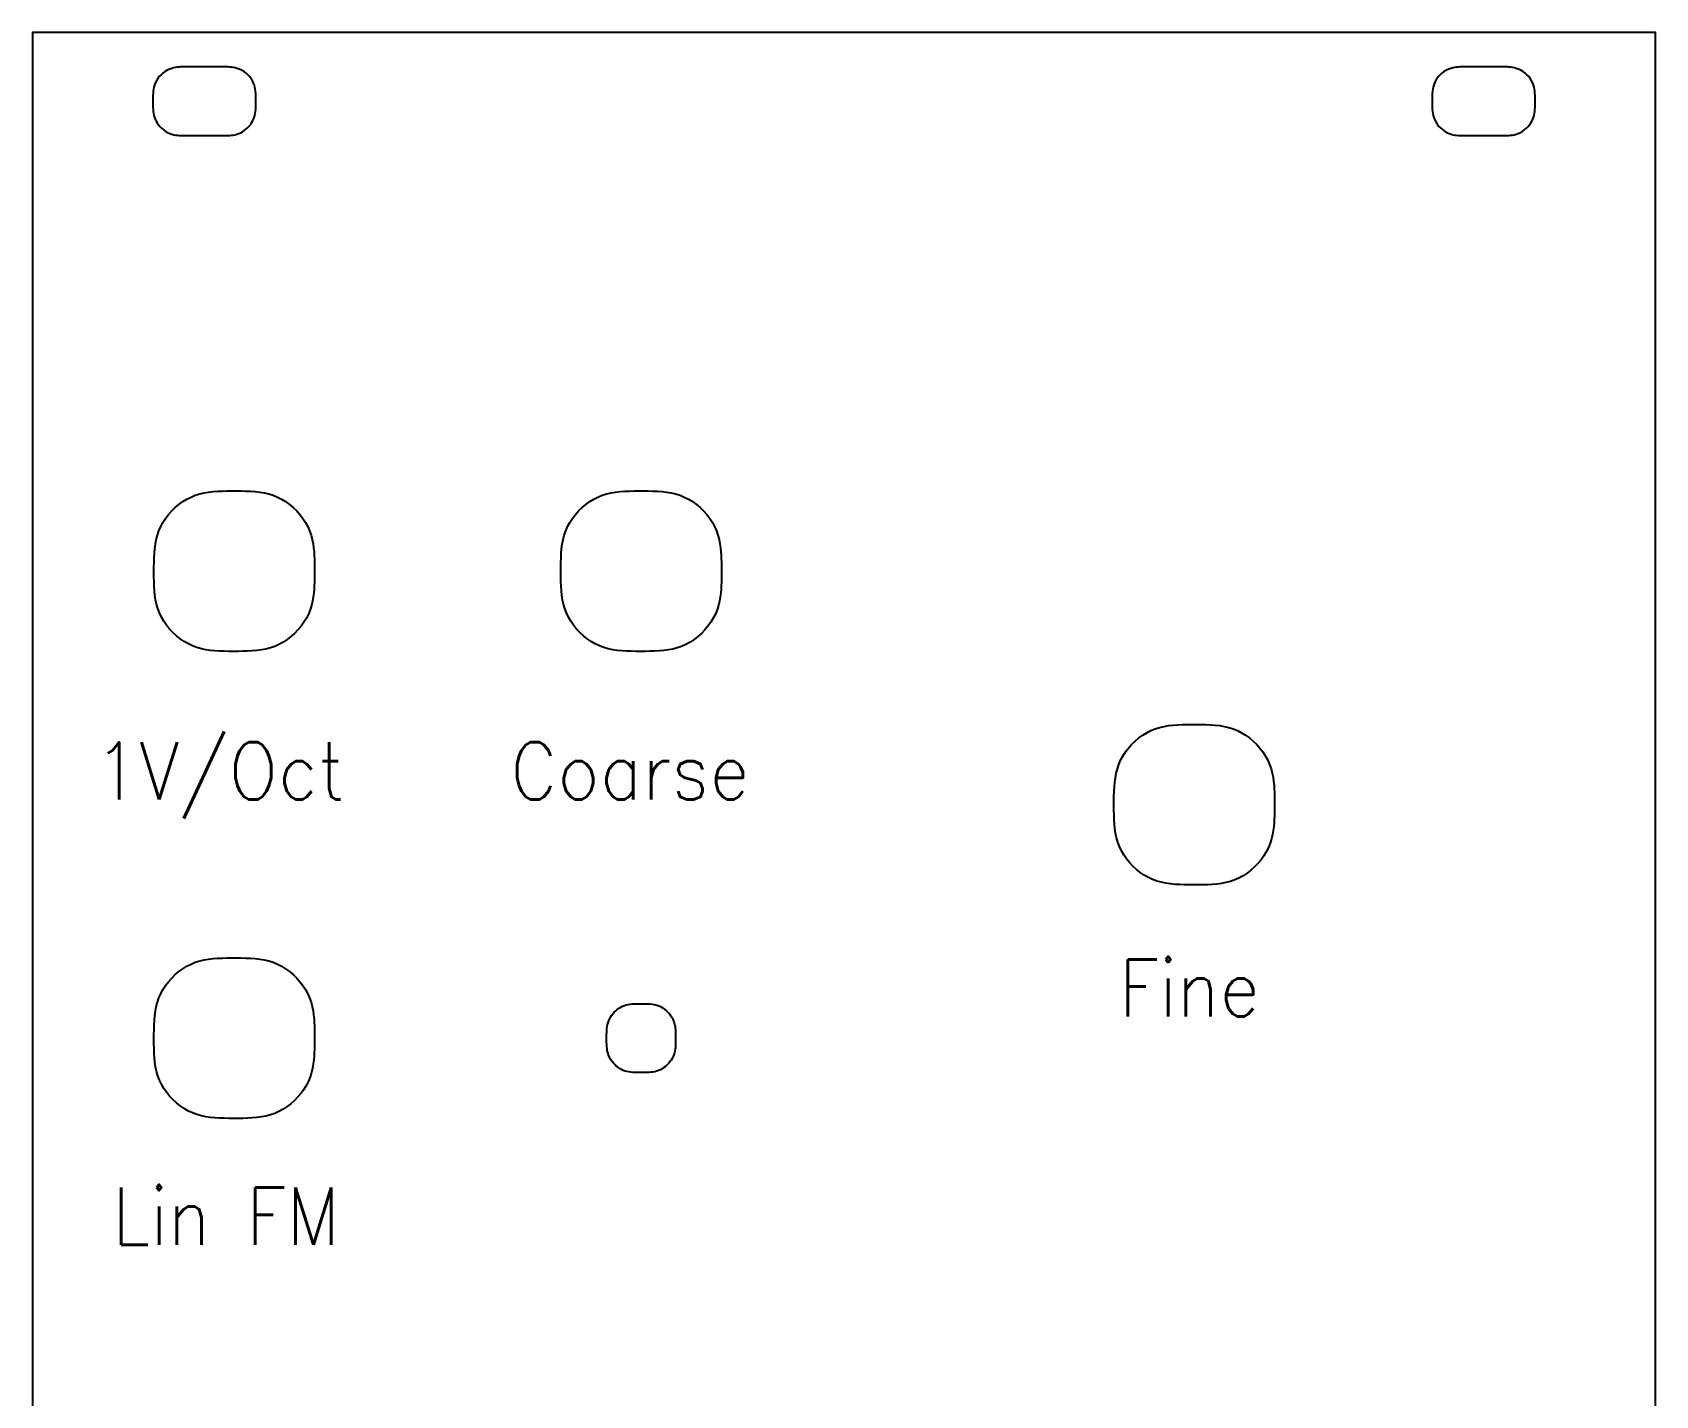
# Model space of a CAD drawing. Extents: x 107 to 178, y 123 to 252.
# Drawn here: x 107.5 to 178.3, y 192.2 to 251.7 of the extents above; entities that cross this region are included whole.
import ezdxf

# ---------------------------------------------------------------- set-up
doc = ezdxf.new("R2010")
doc.units = 0
doc.layers.get('0').update_dxf_attribs({"linetype": 'CONTINUOUS'})
doc.styles.get("Standard").update_dxf_attribs({"font": 'STANDARD'})

msp = doc.modelspace()

# ---------------------------------------------------------------- linework, layer by layer
at = {"color": 7}
msp.add_lwpolyline([(107.485, 123.156), (178.285, 123.156), (178.285, 251.656), (107.485, 251.656), (107.485, 123.156)], dxfattribs=at)
for points in [[(114.485, 247.157), (114.574, 247.157), (114.678, 247.157), (114.791, 247.157), (114.911, 247.157), (115.033, 247.157), (115.153, 247.157), (115.268, 247.157), (115.374, 247.157), (115.467, 247.157), (115.544, 247.157), (115.605, 247.157), (115.654, 247.157), (115.693, 247.157), (115.726, 247.157), (115.756, 247.157), (115.785, 247.157), (115.817, 247.157), (115.855, 247.157), (115.9, 247.157), (115.955, 247.157), (116.018, 247.159), (116.087, 247.163), (116.161, 247.17), (116.239, 247.182), (116.32, 247.197), (116.403, 247.219), (116.485, 247.247), (116.567, 247.283), (116.646, 247.326), (116.723, 247.376), (116.797, 247.432), (116.866, 247.494), (116.93, 247.561), (116.99, 247.633), (117.043, 247.708), (117.089, 247.786), (117.128, 247.867), (117.16, 247.95), (117.184, 248.034), (117.203, 248.12), (117.216, 248.206), (117.225, 248.294), (117.231, 248.383), (117.233, 248.472), (117.235, 248.562), (117.235, 248.652), (117.235, 248.742), (117.234, 248.831), (117.231, 248.921), (117.226, 249.009), (117.217, 249.097), (117.205, 249.184), (117.187, 249.27), (117.163, 249.354), (117.132, 249.437), (117.094, 249.518), (117.048, 249.597), (116.996, 249.672), (116.937, 249.744), (116.873, 249.812), (116.804, 249.875), (116.731, 249.932), (116.655, 249.982), (116.575, 250.026), (116.494, 250.062), (116.411, 250.091), (116.329, 250.113), (116.248, 250.13), (116.169, 250.142), (116.094, 250.149), (116.025, 250.153), (115.961, 250.156), (115.906, 250.156), (115.859, 250.156), (115.821, 250.156), (115.789, 250.156), (115.759, 250.156), (115.73, 250.156), (115.697, 250.156), (115.658, 250.156), (115.611, 250.156), (115.551, 250.156), (115.476, 250.156), (115.385, 250.156), (115.28, 250.156), (115.166, 250.156), (115.046, 250.156), (114.924, 250.156), (114.804, 250.156), (114.689, 250.156), (114.585, 250.156), (114.493, 250.156), (114.419, 250.156), (114.359, 250.156), (114.311, 250.156), (114.272, 250.156), (114.24, 250.156), (114.21, 250.156), (114.181, 250.156), (114.148, 250.156), (114.11, 250.156), (114.064, 250.156), (114.008, 250.156), (113.945, 250.153), (113.875, 250.149), (113.8, 250.142), (113.722, 250.13), (113.641, 250.113), (113.558, 250.091), (113.475, 250.062), (113.394, 250.026), (113.315, 249.982), (113.238, 249.932), (113.165, 249.875), (113.096, 249.812), (113.032, 249.744), (112.974, 249.672), (112.921, 249.597), (112.876, 249.518), (112.837, 249.437), (112.807, 249.354), (112.783, 249.27), (112.765, 249.184), (112.752, 249.097), (112.743, 249.009), (112.738, 248.921), (112.736, 248.831), (112.735, 248.742), (112.735, 248.652), (112.735, 248.562), (112.736, 248.472), (112.739, 248.383), (112.744, 248.294), (112.753, 248.206), (112.766, 248.12), (112.785, 248.034), (112.809, 247.95), (112.841, 247.867), (112.88, 247.786), (112.927, 247.708), (112.98, 247.633), (113.039, 247.561), (113.103, 247.494), (113.173, 247.432), (113.246, 247.376), (113.323, 247.326), (113.403, 247.283), (113.484, 247.247), (113.567, 247.219), (113.649, 247.197), (113.73, 247.182), (113.808, 247.17), (113.883, 247.163), (113.952, 247.159), (114.014, 247.157), (114.069, 247.157), (114.115, 247.157), (114.151, 247.157), (114.179, 247.157), (114.2, 247.157), (114.215, 247.157), (114.225, 247.157), (114.231, 247.157), (114.234, 247.157), (114.235, 247.157), (114.235, 247.157), (114.235, 247.157), (114.238, 247.157), (114.245, 247.157), (114.259, 247.157), (114.28, 247.157), (114.311, 247.157), (114.355, 247.157), (114.412, 247.157)], [(170.285, 247.157), (170.374, 247.157), (170.478, 247.157), (170.591, 247.157), (170.711, 247.157), (170.833, 247.157), (170.953, 247.157), (171.068, 247.157), (171.174, 247.157), (171.267, 247.157), (171.344, 247.157), (171.405, 247.157), (171.454, 247.157), (171.493, 247.157), (171.526, 247.157), (171.556, 247.157), (171.585, 247.157), (171.617, 247.157), (171.655, 247.157), (171.7, 247.157), (171.755, 247.157), (171.818, 247.159), (171.887, 247.163), (171.961, 247.17), (172.039, 247.182), (172.12, 247.197), (172.203, 247.219), (172.285, 247.247), (172.367, 247.283), (172.446, 247.326), (172.523, 247.376), (172.597, 247.432), (172.666, 247.494), (172.73, 247.561), (172.79, 247.633), (172.843, 247.708), (172.889, 247.786), (172.928, 247.867), (172.96, 247.95), (172.984, 248.034), (173.003, 248.12), (173.016, 248.206), (173.025, 248.294), (173.031, 248.383), (173.033, 248.472), (173.035, 248.562), (173.035, 248.652), (173.035, 248.742), (173.034, 248.831), (173.031, 248.921), (173.026, 249.009), (173.017, 249.097), (173.005, 249.184), (172.987, 249.27), (172.963, 249.354), (172.932, 249.437), (172.894, 249.518), (172.848, 249.597), (172.796, 249.672), (172.737, 249.744), (172.673, 249.812), (172.604, 249.875), (172.531, 249.932), (172.455, 249.982), (172.375, 250.026), (172.294, 250.062), (172.211, 250.091), (172.129, 250.113), (172.048, 250.13), (171.969, 250.142), (171.894, 250.149), (171.825, 250.153), (171.761, 250.156), (171.706, 250.156), (171.659, 250.156), (171.621, 250.156), (171.589, 250.156), (171.559, 250.156), (171.53, 250.156), (171.497, 250.156), (171.458, 250.156), (171.411, 250.156), (171.351, 250.156), (171.276, 250.156), (171.185, 250.156), (171.08, 250.156), (170.966, 250.156), (170.846, 250.156), (170.724, 250.156), (170.604, 250.156), (170.489, 250.156), (170.385, 250.156), (170.293, 250.156), (170.219, 250.156), (170.159, 250.156), (170.111, 250.156), (170.072, 250.156), (170.04, 250.156), (170.01, 250.156), (169.981, 250.156), (169.948, 250.156), (169.91, 250.156), (169.864, 250.156), (169.808, 250.156), (169.745, 250.153), (169.675, 250.149), (169.6, 250.142), (169.522, 250.13), (169.441, 250.113), (169.358, 250.091), (169.275, 250.062), (169.194, 250.026), (169.115, 249.982), (169.038, 249.932), (168.965, 249.875), (168.896, 249.812), (168.832, 249.744), (168.774, 249.672), (168.721, 249.597), (168.676, 249.518), (168.637, 249.437), (168.607, 249.354), (168.583, 249.27), (168.565, 249.184), (168.552, 249.097), (168.543, 249.009), (168.538, 248.921), (168.536, 248.831), (168.535, 248.742), (168.535, 248.652), (168.535, 248.562), (168.536, 248.472), (168.539, 248.383), (168.544, 248.294), (168.553, 248.206), (168.566, 248.12), (168.585, 248.034), (168.609, 247.95), (168.641, 247.867), (168.68, 247.786), (168.727, 247.708), (168.78, 247.633), (168.839, 247.561), (168.903, 247.494), (168.973, 247.432), (169.046, 247.376), (169.123, 247.326), (169.203, 247.283), (169.284, 247.247), (169.367, 247.219), (169.449, 247.197), (169.53, 247.182), (169.608, 247.17), (169.683, 247.163), (169.752, 247.159), (169.814, 247.157), (169.869, 247.157), (169.915, 247.157), (169.951, 247.157), (169.979, 247.157), (170, 247.157), (170.015, 247.157), (170.025, 247.157), (170.031, 247.157), (170.034, 247.157), (170.035, 247.157), (170.035, 247.157), (170.035, 247.157), (170.038, 247.157), (170.045, 247.157), (170.059, 247.157), (170.08, 247.157), (170.111, 247.157), (170.155, 247.157), (170.212, 247.157)], [(119.524, 226.285), (119.432, 226.102), (119.324, 225.924), (119.202, 225.753), (119.066, 225.591), (118.918, 225.439), (118.76, 225.298), (118.593, 225.169), (118.418, 225.055), (118.237, 224.956), (118.052, 224.874), (117.862, 224.809), (117.669, 224.758), (117.473, 224.72), (117.275, 224.693), (117.074, 224.675), (116.872, 224.664), (116.668, 224.659), (116.464, 224.657), (116.259, 224.657), (116.054, 224.657), (115.85, 224.66), (115.647, 224.666), (115.445, 224.679), (115.245, 224.699), (115.047, 224.728), (114.852, 224.769), (114.659, 224.824), (114.471, 224.893), (114.286, 224.979), (114.107, 225.082), (113.934, 225.2), (113.769, 225.332), (113.613, 225.476), (113.468, 225.631), (113.336, 225.795), (113.217, 225.968), (113.113, 226.147), (113.026, 226.331), (112.955, 226.52), (112.9, 226.711), (112.858, 226.907), (112.828, 227.104), (112.807, 227.304), (112.795, 227.506), (112.788, 227.709), (112.785, 227.913), (112.785, 228.118), (112.785, 228.323), (112.787, 228.527), (112.792, 228.731), (112.802, 228.933), (112.819, 229.134), (112.846, 229.333), (112.883, 229.529), (112.933, 229.722), (112.997, 229.912), (113.078, 230.097), (113.176, 230.279), (113.289, 230.454), (113.417, 230.621), (113.557, 230.78), (113.709, 230.928), (113.871, 231.065), (114.041, 231.188), (114.218, 231.297), (114.401, 231.39), (114.588, 231.465), (114.779, 231.525), (114.973, 231.571), (115.17, 231.604), (115.37, 231.628), (115.571, 231.643), (115.774, 231.651), (115.978, 231.655), (116.182, 231.656), (116.387, 231.656), (116.592, 231.655), (116.796, 231.651), (116.998, 231.643), (117.2, 231.628), (117.399, 231.604), (117.596, 231.571), (117.79, 231.525), (117.981, 231.465), (118.168, 231.39), (118.351, 231.297), (118.528, 231.188), (118.698, 231.065), (118.86, 230.928), (119.012, 230.78), (119.152, 230.621), (119.28, 230.454), (119.393, 230.279), (119.491, 230.097), (119.572, 229.912), (119.637, 229.723), (119.686, 229.536), (119.724, 229.351), (119.75, 229.172), (119.767, 229.001), (119.778, 228.842), (119.783, 228.697), (119.785, 228.569), (119.785, 228.46), (119.785, 228.372), (119.785, 228.302), (119.785, 228.25), (119.785, 228.212), (119.785, 228.186), (119.785, 228.17), (119.785, 228.161), (119.785, 228.157), (119.785, 228.156), (119.785, 228.156), (119.785, 228.156), (119.785, 228.156), (119.785, 228.156), (119.785, 228.156), (119.785, 228.156), (119.785, 228.156), (119.785, 228.156), (119.785, 228.156), (119.785, 228.156), (119.785, 228.156), (119.785, 228.156), (119.785, 228.156), (119.785, 228.156), (119.785, 228.156), (119.785, 228.156), (119.785, 228.156), (119.785, 228.156), (119.785, 228.156), (119.785, 228.156), (119.785, 228.154), (119.785, 228.147), (119.785, 228.134), (119.785, 228.112), (119.785, 228.079), (119.785, 228.032), (119.785, 227.969), (119.785, 227.889), (119.785, 227.787), (119.784, 227.666), (119.78, 227.527), (119.772, 227.373), (119.758, 227.206), (119.735, 227.03), (119.702, 226.847), (119.657, 226.66), (119.598, 226.472)], [(137.274, 226.285), (137.182, 226.102), (137.074, 225.924), (136.952, 225.753), (136.816, 225.591), (136.668, 225.439), (136.51, 225.298), (136.343, 225.169), (136.168, 225.055), (135.987, 224.956), (135.802, 224.874), (135.612, 224.809), (135.419, 224.758), (135.223, 224.72), (135.025, 224.693), (134.824, 224.675), (134.622, 224.664), (134.418, 224.659), (134.214, 224.657), (134.009, 224.657), (133.804, 224.657), (133.6, 224.66), (133.397, 224.666), (133.195, 224.679), (132.995, 224.699), (132.797, 224.728), (132.602, 224.769), (132.409, 224.824), (132.221, 224.893), (132.036, 224.979), (131.857, 225.082), (131.684, 225.2), (131.519, 225.332), (131.363, 225.476), (131.218, 225.631), (131.086, 225.795), (130.967, 225.968), (130.863, 226.147), (130.776, 226.331), (130.705, 226.52), (130.65, 226.711), (130.608, 226.907), (130.578, 227.104), (130.557, 227.304), (130.545, 227.506), (130.538, 227.709), (130.535, 227.913), (130.535, 228.118), (130.535, 228.323), (130.537, 228.527), (130.542, 228.731), (130.552, 228.933), (130.569, 229.134), (130.596, 229.333), (130.633, 229.529), (130.683, 229.722), (130.747, 229.912), (130.828, 230.097), (130.926, 230.279), (131.039, 230.454), (131.167, 230.621), (131.307, 230.78), (131.459, 230.928), (131.621, 231.065), (131.791, 231.188), (131.968, 231.297), (132.151, 231.39), (132.338, 231.465), (132.529, 231.525), (132.723, 231.571), (132.92, 231.604), (133.12, 231.628), (133.321, 231.643), (133.524, 231.651), (133.728, 231.655), (133.932, 231.656), (134.137, 231.656), (134.342, 231.655), (134.546, 231.651), (134.748, 231.643), (134.95, 231.628), (135.149, 231.604), (135.346, 231.571), (135.54, 231.525), (135.731, 231.465), (135.918, 231.39), (136.101, 231.297), (136.278, 231.188), (136.448, 231.065), (136.61, 230.928), (136.762, 230.78), (136.902, 230.621), (137.03, 230.454), (137.143, 230.279), (137.241, 230.097), (137.322, 229.912), (137.387, 229.723), (137.436, 229.536), (137.474, 229.351), (137.5, 229.172), (137.517, 229.001), (137.528, 228.842), (137.533, 228.697), (137.535, 228.569), (137.535, 228.46), (137.535, 228.372), (137.535, 228.302), (137.535, 228.25), (137.535, 228.212), (137.535, 228.186), (137.535, 228.17), (137.535, 228.161), (137.535, 228.157), (137.535, 228.156), (137.535, 228.156), (137.535, 228.156), (137.535, 228.156), (137.535, 228.156), (137.535, 228.156), (137.535, 228.156), (137.535, 228.156), (137.535, 228.156), (137.535, 228.156), (137.535, 228.156), (137.535, 228.156), (137.535, 228.156), (137.535, 228.156), (137.535, 228.156), (137.535, 228.156), (137.535, 228.156), (137.535, 228.156), (137.535, 228.156), (137.535, 228.156), (137.535, 228.156), (137.535, 228.154), (137.535, 228.147), (137.535, 228.134), (137.535, 228.112), (137.535, 228.079), (137.535, 228.032), (137.535, 227.969), (137.535, 227.889), (137.535, 227.787), (137.534, 227.666), (137.53, 227.527), (137.522, 227.373), (137.508, 227.206), (137.485, 227.03), (137.452, 226.847), (137.407, 226.66), (137.348, 226.472)], [(161.399, 216.097), (161.307, 215.914), (161.199, 215.737), (161.077, 215.566), (160.941, 215.404), (160.793, 215.251), (160.635, 215.11), (160.468, 214.982), (160.293, 214.867), (160.112, 214.769), (159.927, 214.687), (159.737, 214.621), (159.544, 214.57), (159.348, 214.532), (159.15, 214.505), (158.949, 214.488), (158.747, 214.477), (158.543, 214.472), (158.339, 214.47), (158.134, 214.469), (157.929, 214.47), (157.725, 214.472), (157.522, 214.479), (157.32, 214.491), (157.12, 214.511), (156.922, 214.541), (156.727, 214.582), (156.534, 214.636), (156.346, 214.706), (156.161, 214.792), (155.982, 214.895), (155.809, 215.013), (155.644, 215.144), (155.488, 215.288), (155.343, 215.443), (155.211, 215.608), (155.092, 215.78), (154.988, 215.959), (154.901, 216.144), (154.83, 216.332), (154.775, 216.524), (154.733, 216.719), (154.703, 216.917), (154.682, 217.117), (154.67, 217.319), (154.663, 217.522), (154.66, 217.726), (154.66, 217.931), (154.66, 218.135), (154.662, 218.34), (154.667, 218.543), (154.677, 218.746), (154.694, 218.946), (154.721, 219.145), (154.758, 219.341), (154.808, 219.534), (154.872, 219.724), (154.953, 219.91), (155.051, 220.091), (155.164, 220.266), (155.292, 220.434), (155.432, 220.593), (155.584, 220.741), (155.746, 220.877), (155.916, 221.001), (156.093, 221.109), (156.276, 221.202), (156.463, 221.278), (156.654, 221.337), (156.848, 221.383), (157.045, 221.417), (157.245, 221.44), (157.446, 221.455), (157.649, 221.464), (157.853, 221.467), (158.057, 221.468), (158.262, 221.468), (158.467, 221.467), (158.671, 221.464), (158.873, 221.455), (159.075, 221.44), (159.274, 221.417), (159.471, 221.383), (159.665, 221.337), (159.856, 221.278), (160.043, 221.202), (160.226, 221.109), (160.403, 221.001), (160.573, 220.877), (160.735, 220.741), (160.887, 220.593), (161.027, 220.434), (161.155, 220.266), (161.268, 220.091), (161.366, 219.91), (161.447, 219.724), (161.512, 219.536), (161.561, 219.348), (161.599, 219.163), (161.625, 218.984), (161.642, 218.814), (161.653, 218.655), (161.658, 218.51), (161.66, 218.381), (161.66, 218.272), (161.66, 218.184), (161.66, 218.115), (161.66, 218.063), (161.66, 218.024), (161.66, 217.998), (161.66, 217.982), (161.66, 217.973), (161.66, 217.97), (161.66, 217.969), (161.66, 217.969), (161.66, 217.969), (161.66, 217.969), (161.66, 217.969), (161.66, 217.969), (161.66, 217.969), (161.66, 217.969), (161.66, 217.969), (161.66, 217.969), (161.66, 217.969), (161.66, 217.969), (161.66, 217.969), (161.66, 217.969), (161.66, 217.969), (161.66, 217.969), (161.66, 217.969), (161.66, 217.969), (161.66, 217.969), (161.66, 217.969), (161.66, 217.969), (161.66, 217.966), (161.66, 217.96), (161.66, 217.947), (161.66, 217.925), (161.66, 217.891), (161.66, 217.844), (161.66, 217.782), (161.66, 217.701), (161.66, 217.6), (161.659, 217.479), (161.655, 217.339), (161.647, 217.185), (161.633, 217.019), (161.61, 216.843), (161.577, 216.66), (161.532, 216.473), (161.473, 216.284)], [(119.524, 205.91), (119.432, 205.727), (119.324, 205.549), (119.202, 205.378), (119.066, 205.216), (118.918, 205.064), (118.76, 204.923), (118.593, 204.794), (118.418, 204.68), (118.237, 204.581), (118.052, 204.499), (117.862, 204.434), (117.669, 204.383), (117.473, 204.345), (117.275, 204.318), (117.074, 204.3), (116.872, 204.289), (116.668, 204.284), (116.464, 204.282), (116.259, 204.282), (116.054, 204.282), (115.85, 204.285), (115.647, 204.291), (115.445, 204.304), (115.245, 204.324), (115.047, 204.353), (114.852, 204.394), (114.659, 204.449), (114.471, 204.518), (114.286, 204.604), (114.107, 204.707), (113.934, 204.825), (113.769, 204.957), (113.613, 205.101), (113.468, 205.256), (113.336, 205.42), (113.217, 205.593), (113.113, 205.772), (113.026, 205.956), (112.955, 206.145), (112.9, 206.336), (112.858, 206.532), (112.828, 206.729), (112.807, 206.929), (112.795, 207.131), (112.788, 207.334), (112.785, 207.538), (112.785, 207.743), (112.785, 207.948), (112.787, 208.152), (112.792, 208.356), (112.802, 208.558), (112.819, 208.759), (112.846, 208.958), (112.883, 209.154), (112.933, 209.347), (112.997, 209.537), (113.078, 209.722), (113.176, 209.904), (113.289, 210.079), (113.417, 210.246), (113.557, 210.405), (113.709, 210.553), (113.871, 210.69), (114.041, 210.813), (114.218, 210.922), (114.401, 211.015), (114.588, 211.09), (114.779, 211.15), (114.973, 211.196), (115.17, 211.229), (115.37, 211.253), (115.571, 211.268), (115.774, 211.276), (115.978, 211.28), (116.182, 211.281), (116.387, 211.281), (116.592, 211.28), (116.796, 211.276), (116.998, 211.268), (117.2, 211.253), (117.399, 211.229), (117.596, 211.196), (117.79, 211.15), (117.981, 211.09), (118.168, 211.015), (118.351, 210.922), (118.528, 210.813), (118.698, 210.69), (118.86, 210.553), (119.012, 210.405), (119.152, 210.246), (119.28, 210.079), (119.393, 209.904), (119.491, 209.722), (119.572, 209.537), (119.637, 209.348), (119.686, 209.161), (119.724, 208.976), (119.75, 208.797), (119.767, 208.626), (119.778, 208.467), (119.783, 208.322), (119.785, 208.194), (119.785, 208.085), (119.785, 207.997), (119.785, 207.927), (119.785, 207.875), (119.785, 207.837), (119.785, 207.811), (119.785, 207.795), (119.785, 207.786), (119.785, 207.782), (119.785, 207.781), (119.785, 207.781), (119.785, 207.781), (119.785, 207.781), (119.785, 207.781), (119.785, 207.781), (119.785, 207.781), (119.785, 207.781), (119.785, 207.781), (119.785, 207.781), (119.785, 207.781), (119.785, 207.781), (119.785, 207.781), (119.785, 207.781), (119.785, 207.781), (119.785, 207.781), (119.785, 207.781), (119.785, 207.781), (119.785, 207.781), (119.785, 207.781), (119.785, 207.781), (119.785, 207.779), (119.785, 207.772), (119.785, 207.759), (119.785, 207.737), (119.785, 207.704), (119.785, 207.657), (119.785, 207.594), (119.785, 207.514), (119.785, 207.412), (119.784, 207.291), (119.78, 207.152), (119.772, 206.998), (119.758, 206.831), (119.735, 206.655), (119.702, 206.472), (119.657, 206.285), (119.598, 206.097)], [(135.427, 206.977), (135.388, 206.898), (135.342, 206.822), (135.289, 206.748), (135.231, 206.678), (135.167, 206.613), (135.099, 206.552), (135.027, 206.497), (134.952, 206.448), (134.874, 206.405), (134.795, 206.37), (134.713, 206.342), (134.63, 206.32), (134.546, 206.304), (134.46, 206.292), (134.374, 206.284), (134.287, 206.28), (134.2, 206.278), (134.112, 206.277), (134.024, 206.277), (133.936, 206.277), (133.848, 206.278), (133.76, 206.281), (133.674, 206.286), (133.588, 206.295), (133.502, 206.307), (133.418, 206.325), (133.336, 206.348), (133.255, 206.378), (133.175, 206.415), (133.098, 206.459), (133.024, 206.51), (132.953, 206.567), (132.886, 206.629), (132.824, 206.695), (132.767, 206.766), (132.715, 206.84), (132.671, 206.917), (132.633, 206.997), (132.603, 207.078), (132.579, 207.16), (132.561, 207.244), (132.548, 207.329), (132.539, 207.415), (132.534, 207.502), (132.531, 207.589), (132.53, 207.677), (132.53, 207.765), (132.53, 207.853), (132.53, 207.941), (132.533, 208.028), (132.537, 208.115), (132.545, 208.202), (132.556, 208.287), (132.572, 208.371), (132.593, 208.455), (132.621, 208.536), (132.656, 208.616), (132.698, 208.694), (132.747, 208.769), (132.802, 208.841), (132.862, 208.91), (132.927, 208.973), (132.997, 209.032), (133.07, 209.085), (133.146, 209.132), (133.225, 209.172), (133.305, 209.204), (133.387, 209.23), (133.471, 209.25), (133.555, 209.264), (133.641, 209.274), (133.728, 209.28), (133.815, 209.284), (133.903, 209.286), (133.991, 209.286), (134.079, 209.286), (134.167, 209.286), (134.254, 209.284), (134.342, 209.28), (134.428, 209.274), (134.514, 209.264), (134.599, 209.25), (134.682, 209.23), (134.764, 209.204), (134.845, 209.172), (134.923, 209.132), (134.999, 209.085), (135.073, 209.032), (135.142, 208.973), (135.207, 208.91), (135.268, 208.841), (135.323, 208.769), (135.371, 208.694), (135.413, 208.616), (135.448, 208.536), (135.476, 208.455), (135.497, 208.374), (135.513, 208.295), (135.525, 208.218), (135.532, 208.145), (135.537, 208.076), (135.539, 208.014), (135.54, 207.959), (135.54, 207.912), (135.54, 207.874), (135.54, 207.844), (135.54, 207.822), (135.54, 207.805), (135.54, 207.794), (135.54, 207.787), (135.54, 207.783), (135.54, 207.782), (135.54, 207.781), (135.54, 207.781), (135.54, 207.781), (135.54, 207.781), (135.54, 207.781), (135.54, 207.781), (135.54, 207.781), (135.54, 207.781), (135.54, 207.781), (135.54, 207.781), (135.54, 207.781), (135.54, 207.781), (135.54, 207.781), (135.54, 207.781), (135.54, 207.781), (135.54, 207.781), (135.54, 207.781), (135.54, 207.781), (135.54, 207.781), (135.54, 207.781), (135.54, 207.781), (135.54, 207.78), (135.54, 207.778), (135.54, 207.772), (135.54, 207.762), (135.54, 207.748), (135.54, 207.728), (135.54, 207.701), (135.54, 207.666), (135.54, 207.623), (135.539, 207.571), (135.538, 207.511), (135.534, 207.444), (135.528, 207.373), (135.518, 207.297), (135.504, 207.218), (135.485, 207.138), (135.459, 207.057)]]:
    msp.add_lwpolyline(points, close=True, dxfattribs=at)

# ---------------------------------------------------------------- texts
for s, p in [('1V/Oct', (110.19, 218.194)), ('Coarse', (128.33, 218.194)), ('Fine', (154.877, 208.722)), ('Lin FM', (110.959, 198.768))]:
    msp.add_text(s, height=2.4977, dxfattribs=at).set_placement(p)

doc.saveas('drawing.dxf')
